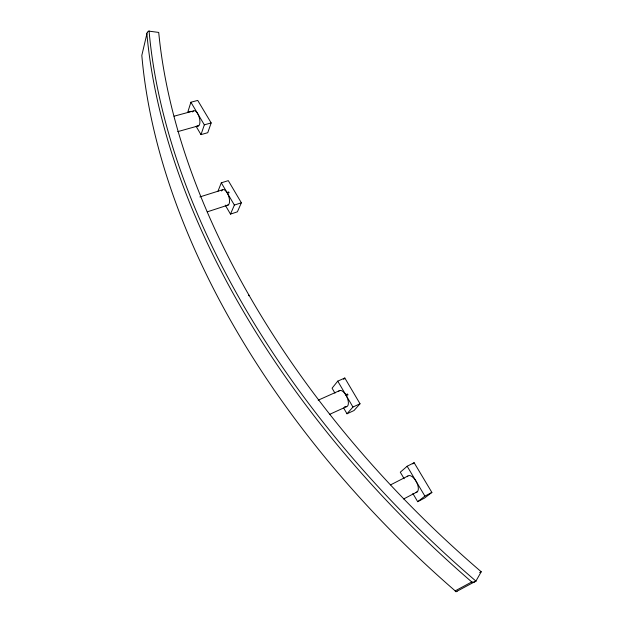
<?xml version="1.0" encoding="UTF-8"?>
<svg xmlns="http://www.w3.org/2000/svg" width="623" height="623" viewBox="0 0 623 623"><rect width="100%" height="100%" fill="white"/><g stroke="black" fill="none" stroke-linecap="round" stroke-linejoin="round"><path stroke-width="0.93" d="M146.95 33.377L147.215 32.489M196.097 126.321L200.995 134.623L207.755 132.699L211.174 122.926L197.725 100.412L190.903 102.234L187.764 112.218L191.136 111.307M200.995 134.623L204.336 124.841L190.903 102.234M217.972 191.245L221.305 182.819L228.291 180.639L241.366 202.786L237.394 211.828L230.487 214.11L225.253 205.138M230.487 214.11L234.373 205.068L241.366 202.786M248.655 295.738L248.966 295.154A702.573 425.353 40.8 0 1 158.717 32.427L149.107 31.166M457.235 591.118L475.917 581.111L481.229 571.774A702.58 425.353 40.8 0 1 248.966 295.154M475.824 581.259L474.095 582.186L471.751 581.96A713.553 433.219 40.8 0 1 146.888 33.821L141.818 55.408A695.805 430.477 41 0 0 455.187 590.877L471.751 581.96M343.639 407.995L347.003 413.773L354.004 410.541L360.032 403.774L344.823 378.013L337.752 381.128L332.082 388.199L334.972 393.144M343.678 379.43L344.823 378.013M347.003 413.773L352.953 407.021L360.032 403.774M412.862 493.494L417.698 501.686L424.598 498.026L431.879 492.427L414.131 462.71L407.154 466.245L400.293 472.203L404.163 478.752M412.745 463.909L414.131 462.71M417.698 501.686L424.902 496.118L431.879 492.427M479.655 572.638L481.229 571.774M403.665 498.961L417.208 491.866M390.605 484.865L407.839 476.042M329.622 414.357L346.154 406.819M345.757 394.756L347.478 393.985L347.992 394.865L346.271 395.644M318.205 400.184L340.041 390.411M207.257 211.843L228.166 205.045M226.99 192.499L228.688 191.954L229.139 192.709L227.434 193.255M199.874 196.923L222.481 189.797M177.765 131.632L198.729 125.745M204.336 124.841L211.174 122.926M174.097 116.189L193.294 111.003M455.468 591.414L455.312 591.204A2.554 1.48 -12.7 0 1 455.249 590.892M424.902 496.118L407.154 466.245M221.305 182.819L234.373 205.068M337.752 381.128L352.953 407.021M192.6 111.984A7.967 3.372 74.2 0 1 199.103 116.883A7.967 3.372 74.2 0 1 197.016 125.908M221.593 190.996A8.169 3.536 72.1 0 1 228.376 195.295A8.169 3.536 72.1 0 1 227.099 205.224M338.53 391.485A8.839 4.104 65.5 0 1 347.182 397.552A8.839 4.104 65.5 0 1 344.729 406.539M407.294 476.696A9.228 4.4 62.1 0 1 416.211 481.478A9.228 4.4 62.1 0 1 416.063 492.326M475.925 581.103A712.175 431.825 40.8 0 1 149.084 31.166M457.165 591.149A2.492 1.277 -64.8 0 1 455.725 591.632M147.363 32.536A2.118 1.994 89.8 0 1 148.998 31.049M146.6 33.891A2.18 1.153 -78.1 0 1 146.662 33.338"/></g></svg>
